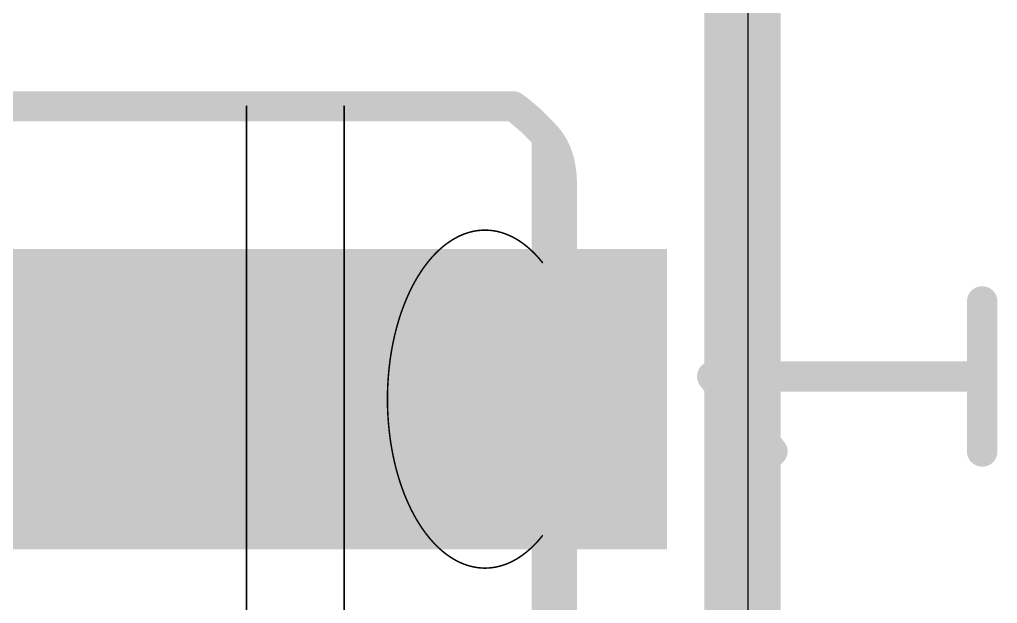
# Model space of a CAD drawing. Extents: x 0 to 53.3, y -0.3 to 28.3.
# Drawn here: x 46.75 to 53.26, y 8.51 to 12.4 of the extents above; entities that cross this region are included whole.
import ezdxf

# ---------------------------------------------------------------- set-up
doc = ezdxf.new("R2010")
doc.units = 0
for name, color, linetype in [('1', 12, 'CONTINUOUS'), ('16', 5, 'CONTINUOUS'), ('20', 4, 'CONTINUOUS'), ('21', 40, 'CONTINUOUS'), ('51', 253, 'CONTINUOUS')]:
    doc.layers.add(name, color=color, linetype=linetype)

# ---------------------------------------------------------------- blocks, each defined once
blk = doc.blocks.new('RECT')
blk.add_solid([(-0.5, -0.5), (0.5, -0.5), (-0.5, 0.5), (0.5, 0.5)])

msp = doc.modelspace()

# ---------------------------------------------------------------- linework, layer by layer
at = {"layer": '1'}
for points, const_width in [([(51.562, 25.4), (51.562, 0)], 0.508), ([(48.059, 9.874), (38.809, 9.874)], 0.6096)]:
    msp.add_lwpolyline(points, dxfattribs=dict(at, const_width=const_width))
at = {"layer": '1', "const_width": 0.3048}
msp.add_lwpolyline([(48.059, 9.7216, 1), (48.059, 10.0264)], format="xyb", dxfattribs=at)
at = {"layer": '16', "const_width": 0.508}
msp.add_lwpolyline([(51.562, 25.4), (51.562, 0)], dxfattribs=at)
at = {"layer": '20'}
msp.add_line((51.6, 3), (51.6, 22.49), dxfattribs=at)
at = {"layer": '21'}
for points, const_width in [([(50.0344, 11.824), (38.859, 11.824)], 0.2), ([(50.0344, 11.824), (50.0733, 11.7952)], 0.2), ([(50.0733, 11.7952), (50.1494, 11.7311)], 0.2), ([(50.1494, 11.7311), (50.2229, 11.6582)], 0.2), ([(53.1574, 9.5256), (53.1574, 10.5238)], 0.2032), ([(51.7599, 9.5256), (51.3606, 10.0247)], 0.2032), ([(51.3606, 10.0247), (53.1574, 10.0247)], 0.2032)]:
    msp.add_lwpolyline(points, dxfattribs=dict(at, const_width=const_width))
for points, const_width in [([(50.0642, 11.8642, 1), (50.0046, 11.7838)], 0.1), ([(50.0344, 11.774, 1), (50.0344, 11.874)], 0.1), ([(50.1055, 11.8334, 1), (50.0411, 11.757)], 0.1), ([(50.0435, 11.755, 1), (50.1031, 11.8354)], 0.1), ([(50.1846, 11.7666, 1), (50.1142, 11.6956)], 0.1), ([(50.1172, 11.6929, 1), (50.1816, 11.7693)], 0.1), ([(50.1877, 11.6227, 1), (50.2581, 11.6937)], 0.1), ([(53.2082, 10.5238, 1), (53.1066, 10.5238)], 0.1016), ([(51.4003, 10.0564, 1), (51.3209, 9.993)], 0.1016), ([(51.3606, 10.0755, 1), (51.3606, 9.9739)], 0.1016), ([(53.1574, 9.9739, 1), (53.1574, 10.0755)], 0.1016), ([(51.7202, 9.4939, 1), (51.7996, 9.5573)], 0.1016), ([(53.1066, 9.5256, 1), (53.2082, 9.5256)], 0.1016)]:
    msp.add_lwpolyline(points, format="xyb", dxfattribs=dict(at, const_width=const_width))
at = {"layer": '51'}
for points, const_width in [([(48.259, 11.824), (48.259, 3.924)], 0.01), ([(48.9085, 11.824), (48.9085, 3.924)], 0.01), ([(50.2229, 11.6582), (50.2585, 11.6187)], 0.2), ([(50.2585, 11.6187), (50.2585, 10.744)], 0.2), ([(50.2585, 11.6187), (50.2645, 11.6117)], 0.2), ([(50.2645, 11.6117), (50.2756, 11.5976)], 0.2), ([(50.2756, 11.5976), (50.2856, 11.5834)], 0.2), ([(50.2856, 11.5834), (50.2904, 11.5762)], 0.2), ([(50.2904, 11.5762), (50.295, 11.5688)], 0.2), ([(50.295, 11.5688), (50.3039, 11.5536)], 0.2), ([(50.3039, 11.5536), (50.3121, 11.5378)], 0.2), ([(50.3121, 11.5378), (50.3196, 11.5214)], 0.2), ([(50.3196, 11.5214), (50.3265, 11.5045)], 0.2), ([(50.3265, 11.5045), (50.3327, 11.4871)], 0.2), ([(50.3327, 11.4871), (50.3355, 11.4782)], 0.2), ([(50.3355, 11.4782), (50.3382, 11.4692)], 0.2), ([(50.3382, 11.4692), (50.343, 11.4509)], 0.2), ([(50.343, 11.4509), (50.3472, 11.4322)], 0.2), ([(50.3472, 11.4322), (50.3507, 11.4131)], 0.2), ([(50.3507, 11.4131), (50.3535, 11.3938)], 0.2), ([(50.3535, 11.3938), (50.3557, 11.3742)], 0.2), ([(50.3557, 11.3742), (50.3566, 11.3643)], 0.2), ([(50.3566, 11.3643), (50.3574, 11.3543)], 0.2), ([(50.3574, 11.3543), (50.3584, 11.3344)], 0.2), ([(50.3584, 11.3344), (50.3589, 11.3143)], 0.2), ([(50.3589, 11.3143), (50.359, 11.3042)], 0.2), ([(50.359, 11.3042), (50.359, 8.4079)], 0.2), ([(49.6335, 10.9366), (49.6157, 10.9254)], 0.01), ([(49.6514, 10.9469), (49.6335, 10.9366)], 0.01), ([(49.6695, 10.9563), (49.6514, 10.9469)], 0.01), ([(49.6786, 10.9607), (49.6695, 10.9563)], 0.01), ([(49.6877, 10.9648), (49.6786, 10.9607)], 0.01), ([(49.7061, 10.9723), (49.6877, 10.9648)], 0.01), ([(49.7246, 10.979), (49.7061, 10.9723)], 0.01), ([(49.7432, 10.9846), (49.7246, 10.979)], 0.01), ([(49.7619, 10.9894), (49.7432, 10.9846)], 0.01), ([(49.7807, 10.9932), (49.7619, 10.9894)], 0.01), ([(49.7901, 10.9947), (49.7807, 10.9932)], 0.01), ([(49.7995, 10.996), (49.7901, 10.9947)], 0.01), ([(49.8184, 10.9979), (49.7995, 10.996)], 0.01), ([(49.8373, 10.9989), (49.8184, 10.9979)], 0.01), ([(49.8467, 10.999), (49.8373, 10.9989)], 0.01), ([(49.8591, 10.9988), (49.8467, 10.999)], 0.01), ([(49.8839, 10.9972), (49.8591, 10.9988)], 0.01), ([(49.9086, 10.9939), (49.8839, 10.9972)], 0.01), ([(49.9209, 10.9916), (49.9086, 10.9939)], 0.01), ([(49.9332, 10.989), (49.9209, 10.9916)], 0.01), ([(49.9577, 10.9825), (49.9332, 10.989)], 0.01), ([(49.982, 10.9743), (49.9577, 10.9825)], 0.01), ([(50.0061, 10.9646), (49.982, 10.9743)], 0.01), ([(50.03, 10.9533), (50.0061, 10.9646)], 0.01), ([(50.0537, 10.9404), (50.03, 10.9533)], 0.01), ([(50.0654, 10.9333), (50.0537, 10.9404)], 0.01), ([(49.5468, 10.8719), (49.5302, 10.8564)], 0.01), ([(49.5637, 10.8866), (49.5468, 10.8719)], 0.01), ([(49.5722, 10.8936), (49.5637, 10.8866)], 0.01), ([(49.5808, 10.9004), (49.5722, 10.8936)], 0.01), ([(49.5982, 10.9134), (49.5808, 10.9004)], 0.01), ([(49.6157, 10.9254), (49.5982, 10.9134)], 0.01), ([(50.077, 10.9259), (50.0654, 10.9333)], 0.01), ([(50.1, 10.9099), (50.077, 10.9259)], 0.01), ([(50.1226, 10.8924), (50.1, 10.9099)], 0.01), ([(50.1449, 10.8735), (50.1226, 10.8924)], 0.01), ([(50.2489, 10.7574), (50.2291, 10.7834)], 0.2), ([(50.1667, 10.8531), (50.1449, 10.8735)], 0.01), ([(49.4819, 10.8048), (49.4742, 10.7955)], 0.01), ([(49.4977, 10.8228), (49.4819, 10.8048)], 0.01), ([(49.5138, 10.84), (49.4977, 10.8228)], 0.01), ([(49.522, 10.8483), (49.5138, 10.84)], 0.01), ([(49.5302, 10.8564), (49.522, 10.8483)], 0.01), ([(50.2585, 10.744), (50.2489, 10.7574)], 0.2), ([(50.2666, 10.732), (50.2585, 10.744)], 0.2), ([(50.188, 10.8312), (50.1667, 10.8531)], 0.01), ([(50.2816, 10.7067), (50.2666, 10.732)], 0.2), ([(50.1985, 10.8198), (50.188, 10.8312)], 0.01), ([(50.2088, 10.808), (50.1985, 10.8198)], 0.01), ([(50.2291, 10.7834), (50.2088, 10.808)], 0.01), ([(49.4365, 10.7462), (49.422, 10.7252)], 0.01), ([(49.4513, 10.7665), (49.4365, 10.7462)], 0.01), ([(49.4665, 10.7861), (49.4513, 10.7665)], 0.01), ([(49.4742, 10.7955), (49.4665, 10.7861)], 0.01), ([(50.2949, 10.68), (50.2816, 10.7067)], 0.2), ([(50.3008, 10.6663), (50.2949, 10.68)], 0.2), ([(50.3064, 10.6522), (50.3008, 10.6663)], 0.2), ([(50.3163, 10.6236), (50.3064, 10.6522)], 0.2), ([(49.3942, 10.681), (49.3874, 10.6695)], 0.01), ([(49.4079, 10.7034), (49.3942, 10.681)], 0.01), ([(49.422, 10.7252), (49.4079, 10.7034)], 0.01), ([(50.3246, 10.5946), (50.3163, 10.6236)], 0.2), ([(50.3316, 10.5655), (50.3246, 10.5946)], 0.2), ([(49.3553, 10.6096), (49.3431, 10.5845)], 0.01), ([(49.3678, 10.634), (49.3553, 10.6096)], 0.01), ([(49.3808, 10.6578), (49.3678, 10.634)], 0.01), ([(49.3874, 10.6695), (49.3808, 10.6578)], 0.01), ([(50.3376, 10.5352), (50.3316, 10.5655)], 0.2), ([(50.3426, 10.5036), (50.3376, 10.5352)], 0.2), ([(49.3314, 10.5589), (49.3201, 10.5326)], 0.01), ([(49.3431, 10.5845), (49.3314, 10.5589)], 0.01), ([(50.3448, 10.4875), (50.3426, 10.5036)], 0.2), ([(50.3468, 10.471), (50.3448, 10.4875)], 0.2), ([(50.3502, 10.4373), (50.3468, 10.471)], 0.2), ([(49.3093, 10.5058), (49.2989, 10.4785)], 0.01), ([(49.3147, 10.5193), (49.3093, 10.5058)], 0.01), ([(49.3201, 10.5326), (49.3147, 10.5193)], 0.01), ([(50.3529, 10.4026), (50.3502, 10.4373)], 0.2), ([(50.355, 10.3669), (50.3529, 10.4026)], 0.2), ([(49.2795, 10.4223), (49.2706, 10.3935)], 0.01), ([(49.289, 10.4506), (49.2795, 10.4223)], 0.01), ([(49.2989, 10.4785), (49.289, 10.4506)], 0.01), ([(50.3566, 10.3305), (50.355, 10.3669)], 0.2), ([(50.3577, 10.2934), (50.3566, 10.3305)], 0.2), ([(49.258, 10.3494), (49.2541, 10.3346)], 0.01), ([(49.2621, 10.3642), (49.258, 10.3494)], 0.01), ([(49.2706, 10.3935), (49.2621, 10.3642)], 0.01), ([(50.3581, 10.2746), (50.3577, 10.2934)], 0.2), ([(50.3584, 10.2556), (50.3581, 10.2746)], 0.2), ([(50.3588, 10.2173), (50.3584, 10.2556)], 0.2), ([(49.2466, 10.3045), (49.2397, 10.2741)], 0.01), ([(49.2541, 10.3346), (49.2466, 10.3045)], 0.01), ([(50.359, 10.1786), (50.3588, 10.2173)], 0.2), ([(49.2332, 10.2434), (49.2273, 10.2123)], 0.01), ([(49.2397, 10.2741), (49.2332, 10.2434)], 0.01), ([(50.359, 10.1591), (50.359, 10.1786)], 0.2), ([(49.2193, 10.1652), (49.2169, 10.1493)], 0.01), ([(49.2218, 10.1809), (49.2193, 10.1652)], 0.01), ([(49.2273, 10.2123), (49.2218, 10.1809)], 0.01), ([(49.2126, 10.1175), (49.2088, 10.0854)], 0.01), ([(49.2169, 10.1493), (49.2126, 10.1175)], 0.01), ([(49.2055, 10.0532), (49.2028, 10.0208)], 0.01), ([(49.2088, 10.0854), (49.2055, 10.0532)], 0.01), ([(49.1997, 9.9721), (49.1989, 9.9557)], 0.01), ([(49.2006, 9.9883), (49.1997, 9.9721)], 0.01), ([(49.2028, 10.0208), (49.2006, 9.9883)], 0.01), ([(49.1978, 9.9231), (49.1973, 9.8904)], 0.01), ([(49.1989, 9.9557), (49.1978, 9.9231)], 0.01), ([(49.1973, 9.8904), (49.1972, 9.874)], 0.01), ([(49.1972, 9.874), (49.1973, 9.8576)], 0.01), ([(49.1973, 9.8576), (49.1978, 9.8249)], 0.01), ([(49.1978, 9.8249), (49.1989, 9.7923)], 0.01), ([(49.1989, 9.7923), (49.1997, 9.7759)], 0.01), ([(49.1997, 9.7759), (49.2006, 9.7597)], 0.01), ([(49.2006, 9.7597), (49.2028, 9.7272)], 0.01), ([(49.2028, 9.7272), (49.2055, 9.6948)], 0.01), ([(49.2055, 9.6948), (49.2088, 9.6626)], 0.01), ([(49.2088, 9.6626), (49.2126, 9.6305)], 0.01), ([(50.3588, 9.5307), (50.359, 9.5694)], 0.2), ([(50.359, 9.5694), (50.359, 9.5889)], 0.2), ([(49.2126, 9.6305), (49.2169, 9.5987)], 0.01), ([(49.2169, 9.5987), (49.2193, 9.5828)], 0.01), ([(49.2193, 9.5828), (49.2218, 9.5671)], 0.01), ([(49.2218, 9.5671), (49.2273, 9.5357)], 0.01), ([(50.3577, 9.4546), (50.3581, 9.4734)], 0.2), ([(50.3581, 9.4734), (50.3584, 9.4924)], 0.2), ([(50.3584, 9.4924), (50.3588, 9.5307)], 0.2), ([(49.2273, 9.5357), (49.2332, 9.5046)], 0.01), ([(49.2332, 9.5046), (49.2397, 9.4739)], 0.01), ([(50.355, 9.3811), (50.3566, 9.4175)], 0.2), ([(50.3566, 9.4175), (50.3577, 9.4546)], 0.2), ([(49.2397, 9.4739), (49.2466, 9.4435)], 0.01), ([(49.2466, 9.4435), (49.2541, 9.4134)], 0.01), ([(50.3502, 9.3107), (50.3529, 9.3454)], 0.2), ([(50.3529, 9.3454), (50.355, 9.3811)], 0.2), ([(49.2541, 9.4134), (49.258, 9.3986)], 0.01), ([(49.258, 9.3986), (49.2621, 9.3838)], 0.01), ([(49.2621, 9.3838), (49.2706, 9.3545)], 0.01), ([(50.3448, 9.2605), (50.3468, 9.277)], 0.2), ([(50.3468, 9.277), (50.3502, 9.3107)], 0.2), ([(49.2706, 9.3545), (49.2795, 9.3257)], 0.01), ([(49.2795, 9.3257), (49.289, 9.2974)], 0.01), ([(50.3316, 9.1825), (50.3376, 9.2128)], 0.2), ([(50.3376, 9.2128), (50.3426, 9.2444)], 0.2), ([(50.3426, 9.2444), (50.3448, 9.2605)], 0.2), ([(49.289, 9.2974), (49.2989, 9.2695)], 0.01), ([(49.2989, 9.2695), (49.3093, 9.2422)], 0.01), ([(49.3093, 9.2422), (49.3147, 9.2287)], 0.01), ([(50.3163, 9.1244), (50.3246, 9.1534)], 0.2), ([(50.3246, 9.1534), (50.3316, 9.1825)], 0.2), ([(49.3147, 9.2287), (49.3201, 9.2154)], 0.01), ([(49.3201, 9.2154), (49.3314, 9.1891)], 0.01), ([(49.3314, 9.1891), (49.3431, 9.1635)], 0.01), ([(50.2949, 9.068), (50.3008, 9.0817)], 0.2), ([(50.3008, 9.0817), (50.3064, 9.0958)], 0.2), ([(50.3064, 9.0958), (50.3163, 9.1244)], 0.2), ([(49.3431, 9.1635), (49.3553, 9.1384)], 0.01), ([(49.3553, 9.1384), (49.3678, 9.114)], 0.01), ([(49.3678, 9.114), (49.3808, 9.0902)], 0.01), ([(50.2666, 9.016), (50.2816, 9.0413)], 0.2), ([(50.2816, 9.0413), (50.2949, 9.068)], 0.2), ([(49.3808, 9.0902), (49.3874, 9.0785)], 0.01), ([(49.3874, 9.0785), (49.3942, 9.067)], 0.01), ([(49.3942, 9.067), (49.4079, 9.0446)], 0.01), ([(50.2291, 8.9646), (50.2489, 8.9906)], 0.2), ([(50.2489, 8.9906), (50.2585, 9.004)], 0.2), ([(50.2585, 9.004), (50.2666, 9.016)], 0.2), ([(50.2585, 9.004), (50.2585, 6.744)], 0.2), ([(49.4079, 9.0446), (49.422, 9.0228)], 0.01), ([(49.422, 9.0228), (49.4365, 9.0018)], 0.01), ([(49.4365, 9.0018), (49.4513, 8.9815)], 0.01), ([(49.4513, 8.9815), (49.4665, 8.9619)], 0.01), ([(49.4665, 8.9619), (49.4742, 8.9525)], 0.01), ([(49.4742, 8.9525), (49.4819, 8.9432)], 0.01), ([(49.4819, 8.9432), (49.4977, 8.9252)], 0.01), ([(49.4977, 8.9252), (49.5138, 8.908)], 0.01), ([(50.1667, 8.8949), (50.188, 8.9168)], 0.01), ([(50.188, 8.9168), (50.1985, 8.9282)], 0.01), ([(50.1985, 8.9282), (50.2088, 8.94)], 0.01), ([(50.2088, 8.94), (50.2291, 8.9646)], 0.01), ([(49.5138, 8.908), (49.522, 8.8997)], 0.01), ([(49.522, 8.8997), (49.5302, 8.8916)], 0.01), ([(49.5302, 8.8916), (49.5468, 8.8761)], 0.01), ([(49.5468, 8.8761), (49.5637, 8.8614)], 0.01), ([(49.5637, 8.8614), (49.5722, 8.8544)], 0.01), ([(49.5722, 8.8544), (49.5808, 8.8476)], 0.01), ([(50.1, 8.8381), (50.1226, 8.8556)], 0.01), ([(50.1226, 8.8556), (50.1449, 8.8745)], 0.01), ([(50.1449, 8.8745), (50.1667, 8.8949)], 0.01), ([(49.5808, 8.8476), (49.5982, 8.8346)], 0.01), ([(49.5982, 8.8346), (49.6157, 8.8226)], 0.01), ([(49.6157, 8.8226), (49.6335, 8.8114)], 0.01), ([(49.6335, 8.8114), (49.6514, 8.8011)], 0.01), ([(49.6514, 8.8011), (49.6695, 8.7917)], 0.01), ([(49.6695, 8.7917), (49.6786, 8.7873)], 0.01), ([(49.6786, 8.7873), (49.6877, 8.7832)], 0.01), ([(50.0061, 8.7834), (50.03, 8.7947)], 0.01), ([(50.03, 8.7947), (50.0537, 8.8076)], 0.01), ([(50.0537, 8.8076), (50.0654, 8.8147)], 0.01), ([(50.0654, 8.8147), (50.077, 8.8221)], 0.01), ([(50.077, 8.8221), (50.1, 8.8381)], 0.01), ([(49.6877, 8.7832), (49.7061, 8.7757)], 0.01), ([(49.7061, 8.7757), (49.7246, 8.769)], 0.01), ([(49.7246, 8.769), (49.7432, 8.7634)], 0.01), ([(49.7432, 8.7634), (49.7619, 8.7586)], 0.01), ([(49.7619, 8.7586), (49.7807, 8.7548)], 0.01), ([(49.7807, 8.7548), (49.7901, 8.7533)], 0.01), ([(49.7901, 8.7533), (49.7995, 8.752)], 0.01), ([(49.7995, 8.752), (49.8184, 8.7501)], 0.01), ([(49.8184, 8.7501), (49.8373, 8.7491)], 0.01), ([(49.8373, 8.7491), (49.8467, 8.749)], 0.01), ([(49.8467, 8.749), (49.8591, 8.7492)], 0.01), ([(49.8591, 8.7492), (49.8839, 8.7508)], 0.01), ([(49.8839, 8.7508), (49.9086, 8.7541)], 0.01), ([(49.9086, 8.7541), (49.9209, 8.7564)], 0.01), ([(49.9209, 8.7564), (49.9332, 8.759)], 0.01), ([(49.9332, 8.759), (49.9577, 8.7655)], 0.01), ([(49.9577, 8.7655), (49.982, 8.7737)], 0.01), ([(49.982, 8.7737), (50.0061, 8.7834)], 0.01)]:
    msp.add_lwpolyline(points, dxfattribs=dict(at, const_width=const_width))
for points, const_width in [([(48.2615, 11.824, 1), (48.2565, 11.824)], 0.005), ([(48.911, 11.824, 1), (48.906, 11.824)], 0.005), ([(50.26, 11.6917, 1), (50.1858, 11.6247)], 0.1), ([(50.3085, 11.6187, 1), (50.2085, 11.6187)], 0.1), ([(50.2965, 11.6512, 1), (50.2205, 11.5862)], 0.1), ([(50.3038, 11.6426, 1), (50.2252, 11.5808)], 0.1), ([(50.2214, 11.5852, 1), (50.2956, 11.6522)], 0.1), ([(50.3165, 11.6264, 1), (50.2347, 11.5688)], 0.1), ([(50.2265, 11.5792, 1), (50.3025, 11.6442)], 0.1), ([(50.3272, 11.6111, 1), (50.244, 11.5557)], 0.1), ([(50.2363, 11.5667, 1), (50.3149, 11.6285)], 0.1), ([(50.3329, 11.6026, 1), (50.2479, 11.5498)], 0.1), ([(50.2447, 11.5546, 1), (50.3265, 11.6122)], 0.1), ([(50.3381, 11.5941, 1), (50.2519, 11.5435)], 0.1), ([(50.2488, 11.5485, 1), (50.332, 11.6039)], 0.1), ([(50.2525, 11.5424, 1), (50.3375, 11.5952)], 0.1), ([(50.3483, 11.5766, 1), (50.2595, 11.5306)], 0.1), ([(50.2608, 11.5283, 1), (50.347, 11.5789)], 0.1), ([(50.3576, 11.5586, 1), (50.2666, 11.517)], 0.1), ([(50.2677, 11.5148, 1), (50.3565, 11.5608)], 0.1), ([(50.3659, 11.5403, 1), (50.2733, 11.5025)], 0.1), ([(50.2741, 11.5006, 1), (50.3651, 11.5422)], 0.1), ([(50.3736, 11.5213, 1), (50.2794, 11.4877)], 0.1), ([(50.2802, 11.4856, 1), (50.3728, 11.5234)], 0.1), ([(50.3804, 11.5021, 1), (50.285, 11.4721)], 0.1), ([(50.3834, 11.4926, 1), (50.2876, 11.4638)], 0.1), ([(50.2856, 11.4703, 1), (50.3798, 11.5039)], 0.1), ([(50.2878, 11.4632, 1), (50.3832, 11.4932)], 0.1), ([(50.3866, 11.4819, 1), (50.2898, 11.4565)], 0.1), ([(50.2903, 11.4548, 1), (50.3861, 11.4836)], 0.1), ([(50.3918, 11.4619, 1), (50.2942, 11.4399)], 0.1), ([(50.3964, 11.4412, 1), (50.298, 11.4232)], 0.1), ([(50.2946, 11.4382, 1), (50.3914, 11.4636)], 0.1), ([(50.2984, 11.4212, 1), (50.396, 11.4432)], 0.1), ([(50.4002, 11.4203, 1), (50.3012, 11.4059)], 0.1), ([(50.3015, 11.4041, 1), (50.3999, 11.4221)], 0.1), ([(50.4032, 11.3994, 1), (50.3038, 11.3882)], 0.1), ([(50.4055, 11.3787, 1), (50.3059, 11.3697)], 0.1), ([(50.4064, 11.3683, 1), (50.3068, 11.3603)], 0.1), ([(50.304, 11.3866, 1), (50.403, 11.401)], 0.1), ([(50.306, 11.3686, 1), (50.4054, 11.3798)], 0.1), ([(50.3068, 11.3598, 1), (50.4064, 11.3688)], 0.1), ([(50.4073, 11.3568, 1), (50.3075, 11.3518)], 0.1), ([(50.3076, 11.3503, 1), (50.4072, 11.3583)], 0.1), ([(50.4084, 11.3356, 1), (50.3084, 11.3332)], 0.1), ([(50.4089, 11.3148, 1), (50.3089, 11.3138)], 0.1), ([(50.409, 11.3042, 1), (50.309, 11.3042)], 0.1), ([(50.3085, 11.3319, 1), (50.4083, 11.3369)], 0.1), ([(50.3089, 11.3131, 1), (50.4089, 11.3155)], 0.1), ([(50.309, 11.3037, 1), (50.409, 11.3047)], 0.1), ([(49.6323, 10.9388, 1), (49.6347, 10.9344)], 0.005), ([(49.6348, 10.9345, 1), (49.6322, 10.9387)], 0.005), ([(49.6502, 10.9491, 1), (49.6526, 10.9447)], 0.005), ([(49.6526, 10.9447, 1), (49.6502, 10.9491)], 0.005), ([(49.6684, 10.9586, 1), (49.6706, 10.954)], 0.005), ([(49.6707, 10.9541, 1), (49.6683, 10.9585)], 0.005), ([(49.6776, 10.963, 1), (49.6796, 10.9584)], 0.005), ([(49.6797, 10.9584, 1), (49.6775, 10.963)], 0.005), ([(49.6868, 10.9671, 1), (49.6886, 10.9625)], 0.005), ([(49.6887, 10.9625, 1), (49.6867, 10.9671)], 0.005), ([(49.7052, 10.9747, 1), (49.707, 10.9699)], 0.005), ([(49.707, 10.97, 1), (49.7052, 10.9746)], 0.005), ([(49.7239, 10.9814, 1), (49.7253, 10.9766)], 0.005), ([(49.7255, 10.9766, 1), (49.7237, 10.9814)], 0.005), ([(49.7426, 10.987, 1), (49.7438, 10.9822)], 0.005), ([(49.7439, 10.9822, 1), (49.7425, 10.987)], 0.005), ([(49.7614, 10.9919, 1), (49.7624, 10.9869)], 0.005), ([(49.7625, 10.987, 1), (49.7613, 10.9918)], 0.005), ([(49.7803, 10.9957, 1), (49.7811, 10.9907)], 0.005), ([(49.7812, 10.9907, 1), (49.7802, 10.9957)], 0.005), ([(49.7898, 10.9972, 1), (49.7904, 10.9922)], 0.005), ([(49.7905, 10.9922, 1), (49.7897, 10.9972)], 0.005), ([(49.7992, 10.9985, 1), (49.7998, 10.9935)], 0.005), ([(49.7998, 10.9935, 1), (49.7992, 10.9985)], 0.005), ([(49.8183, 11.0004, 1), (49.8185, 10.9954)], 0.005), ([(49.8187, 10.9954, 1), (49.8181, 11.0004)], 0.005), ([(49.8373, 11.0014, 1), (49.8373, 10.9964)], 0.005), ([(49.8374, 10.9964, 1), (49.8372, 11.0014)], 0.005), ([(49.8467, 11.0015, 1), (49.8467, 10.9965)], 0.005), ([(49.8467, 10.9965, 1), (49.8467, 11.0015)], 0.005), ([(49.8593, 11.0013, 1), (49.8589, 10.9963)], 0.005), ([(49.8591, 10.9963, 1), (49.8591, 11.0013)], 0.005), ([(49.8842, 10.9997, 1), (49.8836, 10.9947)], 0.005), ([(49.8837, 10.9947, 1), (49.8841, 10.9997)], 0.005), ([(49.9091, 10.9964, 1), (49.9081, 10.9914)], 0.005), ([(49.9083, 10.9914, 1), (49.9089, 10.9964)], 0.005), ([(49.9214, 10.994, 1), (49.9204, 10.9892)], 0.005), ([(49.9204, 10.9891, 1), (49.9214, 10.9941)], 0.005), ([(49.9338, 10.9914, 1), (49.9326, 10.9866)], 0.005), ([(49.9327, 10.9866, 1), (49.9337, 10.9914)], 0.005), ([(49.9585, 10.9849, 1), (49.9569, 10.9801)], 0.005), ([(49.9571, 10.9801, 1), (49.9583, 10.9849)], 0.005), ([(49.9829, 10.9766, 1), (49.9811, 10.972)], 0.005), ([(49.9812, 10.9719, 1), (49.9828, 10.9767)], 0.005), ([(50.0072, 10.9669, 1), (50.005, 10.9623)], 0.005), ([(50.0052, 10.9623, 1), (50.007, 10.9669)], 0.005), ([(50.0312, 10.9555, 1), (50.0288, 10.9511)], 0.005), ([(50.0289, 10.951, 1), (50.0311, 10.9556)], 0.005), ([(50.055, 10.9425, 1), (50.0524, 10.9383)], 0.005), ([(50.0525, 10.9382, 1), (50.0549, 10.9426)], 0.005), ([(49.5452, 10.8738, 1), (49.5484, 10.87)], 0.005), ([(49.5485, 10.8701, 1), (49.5451, 10.8737)], 0.005), ([(49.5621, 10.8885, 1), (49.5653, 10.8847)], 0.005), ([(49.5653, 10.8847, 1), (49.5621, 10.8885)], 0.005), ([(49.5706, 10.8956, 1), (49.5738, 10.8916)], 0.005), ([(49.5738, 10.8917, 1), (49.5706, 10.8955)], 0.005), ([(49.5793, 10.9024, 1), (49.5823, 10.8984)], 0.005), ([(49.5824, 10.8984, 1), (49.5792, 10.9024)], 0.005), ([(49.5968, 10.9155, 1), (49.5996, 10.9113)], 0.005), ([(49.5997, 10.9114, 1), (49.5967, 10.9154)], 0.005), ([(49.6144, 10.9275, 1), (49.617, 10.9233)], 0.005), ([(49.6171, 10.9233, 1), (49.6143, 10.9275)], 0.005), ([(50.0667, 10.9354, 1), (50.0641, 10.9312)], 0.005), ([(50.0641, 10.9312, 1), (50.0667, 10.9354)], 0.005), ([(50.0784, 10.928, 1), (50.0756, 10.9238)], 0.005), ([(50.0757, 10.9238, 1), (50.0783, 10.928)], 0.005), ([(50.1015, 10.9119, 1), (50.0985, 10.9079)], 0.005), ([(50.0986, 10.9078, 1), (50.1014, 10.912)], 0.005), ([(50.1242, 10.8943, 1), (50.121, 10.8905)], 0.005), ([(50.1211, 10.8904, 1), (50.1241, 10.8944)], 0.005), ([(50.2689, 10.8137, 1), (50.1893, 10.7531)], 0.1), ([(50.1466, 10.8753, 1), (50.1432, 10.8717)], 0.005), ([(50.1433, 10.8716, 1), (50.1465, 10.8754)], 0.005), ([(49.4838, 10.8032, 1), (49.48, 10.8064)], 0.005), ([(49.4959, 10.8245, 1), (49.4995, 10.8211)], 0.005), ([(49.4996, 10.8212, 1), (49.4958, 10.8244)], 0.005), ([(49.512, 10.8418, 1), (49.5156, 10.8382)], 0.005), ([(49.5156, 10.8383, 1), (49.512, 10.8417)], 0.005), ([(49.5202, 10.8501, 1), (49.5238, 10.8465)], 0.005), ([(49.5238, 10.8465, 1), (49.5202, 10.8501)], 0.005), ([(49.5285, 10.8582, 1), (49.5319, 10.8546)], 0.005), ([(49.532, 10.8546, 1), (49.5284, 10.8582)], 0.005), ([(50.2895, 10.7865, 1), (50.2083, 10.7283)], 0.1), ([(50.2999, 10.772, 1), (50.2171, 10.716)], 0.1), ([(50.2091, 10.7271, 1), (50.2887, 10.7877)], 0.1), ([(50.1685, 10.8548, 1), (50.1649, 10.8514)], 0.005), ([(50.165, 10.8513, 1), (50.1684, 10.8549)], 0.005), ([(50.3096, 10.7575, 1), (50.2236, 10.7065)], 0.1), ([(50.2179, 10.7149, 1), (50.2991, 10.7731)], 0.1), ([(50.2252, 10.704, 1), (50.308, 10.76)], 0.1), ([(50.1898, 10.8329, 1), (50.1862, 10.8295)], 0.005), ([(50.1862, 10.8295, 1), (50.1898, 10.8329)], 0.005), ([(50.2004, 10.8214, 1), (50.1966, 10.8182)], 0.005), ([(50.1967, 10.8181, 1), (50.2003, 10.8215)], 0.005), ([(50.2107, 10.8096, 1), (50.2069, 10.8064)], 0.005), ([(50.2069, 10.8064, 1), (50.2107, 10.8096)], 0.005), ([(49.4345, 10.7477, 1), (49.4385, 10.7447)], 0.005), ([(49.4386, 10.7448, 1), (49.4344, 10.7476)], 0.005), ([(49.4493, 10.768, 1), (49.4533, 10.765)], 0.005), ([(49.4533, 10.765, 1), (49.4493, 10.768)], 0.005), ([(49.4646, 10.7877, 1), (49.4684, 10.7845)], 0.005), ([(49.4685, 10.7846, 1), (49.4645, 10.7876)], 0.005), ([(49.4723, 10.7971, 1), (49.4761, 10.7939)], 0.005), ([(49.4761, 10.7939, 1), (49.4723, 10.7971)], 0.005), ([(49.48, 10.8064, 1), (49.4838, 10.8032)], 0.005), ([(50.2085, 10.744, 1), (50.3085, 10.744)], 0.1), ([(50.3264, 10.729, 1), (50.2368, 10.6844)], 0.1), ([(50.2386, 10.6812, 1), (50.3246, 10.7322)], 0.1), ([(50.3408, 10.6998, 1), (50.249, 10.6602)], 0.1), ([(50.2501, 10.6577, 1), (50.3397, 10.7023)], 0.1), ([(50.3473, 10.6848, 1), (50.2543, 10.6478)], 0.1), ([(50.3536, 10.6686, 1), (50.2592, 10.6358)], 0.1), ([(50.2272, 10.7818, 1), (50.231, 10.785)], 0.005), ([(49.3921, 10.6823, 1), (49.3963, 10.6797)], 0.005), ([(49.3964, 10.6797, 1), (49.392, 10.6823)], 0.005), ([(49.4058, 10.7048, 1), (49.41, 10.702)], 0.005), ([(49.41, 10.7021, 1), (49.4058, 10.7047)], 0.005), ([(49.4199, 10.7266, 1), (49.4241, 10.7238)], 0.005), ([(49.4241, 10.7238, 1), (49.4199, 10.7266)], 0.005), ([(50.2549, 10.6465, 1), (50.3467, 10.6861)], 0.1), ([(50.2599, 10.6337, 1), (50.3529, 10.6707)], 0.1), ([(50.3644, 10.6374, 1), (50.2682, 10.6098)], 0.1), ([(50.2691, 10.6072, 1), (50.3635, 10.64)], 0.1), ([(50.3732, 10.6063, 1), (50.276, 10.5829)], 0.1), ([(49.3575, 10.6085, 1), (49.3531, 10.6107)], 0.005), ([(49.3656, 10.6352, 1), (49.37, 10.6328)], 0.005), ([(49.37, 10.6329, 1), (49.3656, 10.6351)], 0.005), ([(49.3786, 10.659, 1), (49.383, 10.6566)], 0.005), ([(49.383, 10.6566, 1), (49.3786, 10.659)], 0.005), ([(49.3852, 10.6708, 1), (49.3896, 10.6682)], 0.005), ([(49.3896, 10.6683, 1), (49.3852, 10.6707)], 0.005), ([(50.2765, 10.5808, 1), (50.3727, 10.6084)], 0.1), ([(50.3806, 10.5752, 1), (50.2826, 10.5558)], 0.1), ([(50.283, 10.5538, 1), (50.3802, 10.5772)], 0.1), ([(50.387, 10.543, 1), (50.2882, 10.5274)], 0.1), ([(49.3291, 10.5599, 1), (49.3337, 10.5579)], 0.005), ([(49.3337, 10.5579, 1), (49.3291, 10.5599)], 0.005), ([(49.3409, 10.5856, 1), (49.3453, 10.5834)], 0.005), ([(49.3454, 10.5835, 1), (49.3408, 10.5855)], 0.005), ([(49.3531, 10.6107, 1), (49.3575, 10.6085)], 0.005), ([(50.2886, 10.5255, 1), (50.3866, 10.5449)], 0.1), ([(50.3921, 10.5104, 1), (50.2931, 10.4968)], 0.1), ([(50.2932, 10.4958, 1), (50.392, 10.5114)], 0.1), ([(50.3944, 10.4935, 1), (50.2952, 10.4815)], 0.1), ([(50.3965, 10.476, 1), (50.2971, 10.466)], 0.1), ([(49.307, 10.5067, 1), (49.3116, 10.5049)], 0.005), ([(49.3116, 10.5049, 1), (49.307, 10.5067)], 0.005), ([(49.3124, 10.5202, 1), (49.317, 10.5184)], 0.005), ([(49.317, 10.5184, 1), (49.3124, 10.5202)], 0.005), ([(49.3178, 10.5336, 1), (49.3224, 10.5316)], 0.005), ([(49.3224, 10.5317, 1), (49.3178, 10.5335)], 0.005), ([(50.2953, 10.4807, 1), (50.3943, 10.4943)], 0.1), ([(50.2972, 10.465, 1), (50.3964, 10.477)], 0.1), ([(50.4, 10.4412, 1), (50.3004, 10.4334)], 0.1), ([(50.3005, 10.4323, 1), (50.3999, 10.4423)], 0.1), ([(50.4028, 10.4055, 1), (50.303, 10.3997)], 0.1), ([(49.2771, 10.4231, 1), (49.2819, 10.4215)], 0.005), ([(49.2819, 10.4216, 1), (49.2771, 10.423)], 0.005), ([(49.2866, 10.4514, 1), (49.2914, 10.4498)], 0.005), ([(49.2914, 10.4498, 1), (49.2866, 10.4514)], 0.005), ([(49.2966, 10.4794, 1), (49.3012, 10.4776)], 0.005), ([(49.3013, 10.4777, 1), (49.2965, 10.4793)], 0.005), ([(50.3031, 10.3987, 1), (50.4027, 10.4065)], 0.1), ([(50.405, 10.3691, 1), (50.305, 10.3647)], 0.1), ([(50.3051, 10.364, 1), (50.4049, 10.3698)], 0.1), ([(50.4066, 10.332, 1), (50.3066, 10.329)], 0.1), ([(49.2604, 10.3488, 1), (49.2556, 10.35)], 0.005), ([(49.2597, 10.3649, 1), (49.2645, 10.3635)], 0.005), ([(49.2645, 10.3635, 1), (49.2597, 10.3649)], 0.005), ([(49.2682, 10.3942, 1), (49.273, 10.3928)], 0.005), ([(49.273, 10.3928, 1), (49.2682, 10.3942)], 0.005), ([(50.3066, 10.3283, 1), (50.4066, 10.3327)], 0.1), ([(50.4077, 10.2945, 1), (50.3077, 10.2923)], 0.1), ([(50.4081, 10.2754, 1), (50.3081, 10.2738)], 0.1), ([(50.4084, 10.2561, 1), (50.3084, 10.2551)], 0.1), ([(49.2442, 10.3051, 1), (49.249, 10.3039)], 0.005), ([(49.249, 10.3039, 1), (49.2442, 10.3051)], 0.005), ([(49.2517, 10.3352, 1), (49.2565, 10.334)], 0.005), ([(49.2565, 10.334, 1), (49.2517, 10.3352)], 0.005), ([(49.2556, 10.3501, 1), (49.2604, 10.3487)], 0.005), ([(50.3077, 10.2919, 1), (50.4077, 10.2949)], 0.1), ([(50.3081, 10.2735, 1), (50.4081, 10.2757)], 0.1), ([(50.3084, 10.2548, 1), (50.4084, 10.2564)], 0.1), ([(50.4088, 10.2176, 1), (50.3088, 10.217)], 0.1), ([(49.2357, 10.2429, 1), (49.2307, 10.2439)], 0.005), ([(49.2308, 10.2439, 1), (49.2356, 10.2429)], 0.005), ([(49.2373, 10.2747, 1), (49.2421, 10.2735)], 0.005), ([(49.2421, 10.2736, 1), (49.2373, 10.2746)], 0.005), ([(50.3088, 10.2168, 1), (50.4088, 10.2178)], 0.1), ([(50.409, 10.1786, 1), (50.309, 10.1786)], 0.1), ([(50.309, 10.1783, 1), (50.409, 10.1789)], 0.1), ([(49.2218, 10.1648, 1), (49.2168, 10.1656)], 0.005), ([(49.2168, 10.1656, 1), (49.2218, 10.1648)], 0.005), ([(49.2243, 10.1805, 1), (49.2193, 10.1813)], 0.005), ([(49.2193, 10.1813, 1), (49.2243, 10.1805)], 0.005), ([(49.2298, 10.2119, 1), (49.2248, 10.2127)], 0.005), ([(49.2248, 10.2128, 1), (49.2298, 10.2118)], 0.005), ([(50.309, 10.1591, 1), (50.409, 10.1591)], 0.1), ([(49.2151, 10.1172, 1), (49.2101, 10.1178)], 0.005), ([(49.2101, 10.1178, 1), (49.2151, 10.1172)], 0.005), ([(49.2194, 10.149, 1), (49.2144, 10.1496)], 0.005), ([(49.2144, 10.1497, 1), (49.2194, 10.1489)], 0.005), ([(49.208, 10.053, 1), (49.203, 10.0534)], 0.005), ([(49.203, 10.0535, 1), (49.208, 10.0529)], 0.005), ([(49.2113, 10.0851, 1), (49.2063, 10.0857)], 0.005), ([(49.2063, 10.0857, 1), (49.2113, 10.0851)], 0.005), ([(49.2022, 9.972, 1), (49.1972, 9.9722)], 0.005), ([(49.1972, 9.9722, 1), (49.2022, 9.972)], 0.005), ([(49.2031, 9.9882, 1), (49.1981, 9.9884)], 0.005), ([(49.1981, 9.9885, 1), (49.2031, 9.9881)], 0.005), ([(49.2053, 10.0206, 1), (49.2003, 10.021)], 0.005), ([(49.2003, 10.021, 1), (49.2053, 10.0206)], 0.005), ([(49.2003, 9.9231, 1), (49.1953, 9.9231)], 0.005), ([(49.1953, 9.9232, 1), (49.2003, 9.923)], 0.005), ([(49.2014, 9.9556, 1), (49.1964, 9.9558)], 0.005), ([(49.1964, 9.9558, 1), (49.2014, 9.9556)], 0.005), ([(49.1997, 9.874, 1), (49.1947, 9.874)], 0.005), ([(49.1947, 9.874, 1), (49.1997, 9.874)], 0.005), ([(49.1998, 9.8904, 1), (49.1948, 9.8904)], 0.005), ([(49.1948, 9.8904, 1), (49.1998, 9.8904)], 0.005), ([(49.1998, 9.8576, 1), (49.1948, 9.8576)], 0.005), ([(49.1948, 9.8576, 1), (49.1998, 9.8576)], 0.005), ([(49.2003, 9.825, 1), (49.1953, 9.8248)], 0.005), ([(49.1953, 9.8249, 1), (49.2003, 9.8249)], 0.005), ([(49.2014, 9.7924, 1), (49.1964, 9.7922)], 0.005), ([(49.1964, 9.7922, 1), (49.2014, 9.7924)], 0.005), ([(49.2022, 9.776, 1), (49.1972, 9.7758)], 0.005), ([(49.1972, 9.7758, 1), (49.2022, 9.776)], 0.005), ([(49.2031, 9.7599, 1), (49.1981, 9.7595)], 0.005), ([(49.1981, 9.7596, 1), (49.2031, 9.7598)], 0.005), ([(49.2053, 9.7274, 1), (49.2003, 9.727)], 0.005), ([(49.2003, 9.727, 1), (49.2053, 9.7274)], 0.005), ([(49.208, 9.6951, 1), (49.203, 9.6945)], 0.005), ([(49.203, 9.6946, 1), (49.208, 9.695)], 0.005), ([(49.2113, 9.6629, 1), (49.2063, 9.6623)], 0.005), ([(49.2063, 9.6623, 1), (49.2113, 9.6629)], 0.005), ([(50.409, 9.5889, 1), (50.309, 9.5889)], 0.1), ([(50.409, 9.5691, 1), (50.309, 9.5697)], 0.1), ([(49.2151, 9.6308, 1), (49.2101, 9.6302)], 0.005), ([(49.2101, 9.6302, 1), (49.2151, 9.6308)], 0.005), ([(49.2194, 9.5991, 1), (49.2144, 9.5983)], 0.005), ([(49.2144, 9.5984, 1), (49.2194, 9.599)], 0.005), ([(49.2218, 9.5832, 1), (49.2168, 9.5824)], 0.005), ([(49.2168, 9.5824, 1), (49.2218, 9.5832)], 0.005), ([(49.2243, 9.5675, 1), (49.2193, 9.5667)], 0.005), ([(50.4081, 9.4723, 1), (50.3081, 9.4745)], 0.1), ([(50.4084, 9.4916, 1), (50.3084, 9.4932)], 0.1), ([(50.4088, 9.5302, 1), (50.3088, 9.5312)], 0.1), ([(50.3088, 9.531, 1), (50.4088, 9.5304)], 0.1), ([(50.309, 9.5694, 1), (50.409, 9.5694)], 0.1), ([(49.2193, 9.5667, 1), (49.2243, 9.5675)], 0.005), ([(49.2298, 9.5362, 1), (49.2248, 9.5352)], 0.005), ([(49.2248, 9.5353, 1), (49.2298, 9.5361)], 0.005), ([(49.2356, 9.5051, 1), (49.2308, 9.5041)], 0.005), ([(49.2307, 9.5041, 1), (49.2357, 9.5051)], 0.005), ([(50.4066, 9.4153, 1), (50.3066, 9.4197)], 0.1), ([(50.4077, 9.4531, 1), (50.3077, 9.4561)], 0.1), ([(50.3081, 9.4742, 1), (50.4081, 9.4726)], 0.1), ([(50.3084, 9.4929, 1), (50.4084, 9.4919)], 0.1), ([(49.2421, 9.4745, 1), (49.2373, 9.4733)], 0.005), ([(49.2373, 9.4734, 1), (49.2421, 9.4744)], 0.005), ([(49.249, 9.4441, 1), (49.2442, 9.4429)], 0.005), ([(49.2442, 9.4429, 1), (49.249, 9.4441)], 0.005), ([(50.4027, 9.3415, 1), (50.3031, 9.3493)], 0.1), ([(50.4049, 9.3782, 1), (50.3051, 9.384)], 0.1), ([(50.3066, 9.419, 1), (50.4066, 9.416)], 0.1), ([(50.3077, 9.4557, 1), (50.4077, 9.4535)], 0.1), ([(49.2565, 9.414, 1), (49.2517, 9.4128)], 0.005), ([(49.2517, 9.4128, 1), (49.2565, 9.414)], 0.005), ([(49.2604, 9.3993, 1), (49.2556, 9.3979)], 0.005), ([(49.2556, 9.398, 1), (49.2604, 9.3992)], 0.005), ([(49.2645, 9.3845, 1), (49.2597, 9.3831)], 0.005), ([(49.2597, 9.3831, 1), (49.2645, 9.3845)], 0.005), ([(50.3964, 9.271, 1), (50.2972, 9.283)], 0.1), ([(50.3999, 9.3057, 1), (50.3005, 9.3157)], 0.1), ([(50.303, 9.3483, 1), (50.4028, 9.3425)], 0.1), ([(50.305, 9.3833, 1), (50.405, 9.3789)], 0.1), ([(49.273, 9.3552, 1), (49.2682, 9.3538)], 0.005), ([(49.2682, 9.3538, 1), (49.273, 9.3552)], 0.005), ([(49.2819, 9.3265, 1), (49.2771, 9.3249)], 0.005), ([(49.2771, 9.325, 1), (49.2819, 9.3264)], 0.005), ([(50.3866, 9.2031, 1), (50.2886, 9.2225)], 0.1), ([(50.392, 9.2366, 1), (50.2932, 9.2522)], 0.1), ([(50.2952, 9.2665, 1), (50.3944, 9.2545)], 0.1), ([(50.3943, 9.2537, 1), (50.2953, 9.2673)], 0.1), ([(50.2971, 9.282, 1), (50.3965, 9.272)], 0.1), ([(50.3004, 9.3146, 1), (50.4, 9.3068)], 0.1), ([(49.2914, 9.2982, 1), (49.2866, 9.2966)], 0.005), ([(49.2866, 9.2966, 1), (49.2914, 9.2982)], 0.005), ([(49.3012, 9.2704, 1), (49.2966, 9.2686)], 0.005), ([(49.2965, 9.2687, 1), (49.3013, 9.2703)], 0.005), ([(49.3116, 9.2431, 1), (49.307, 9.2413)], 0.005), ([(50.3727, 9.1396, 1), (50.2765, 9.1672)], 0.1), ([(50.3802, 9.1708, 1), (50.283, 9.1942)], 0.1), ([(50.2882, 9.2206, 1), (50.387, 9.205)], 0.1), ([(50.2931, 9.2512, 1), (50.3921, 9.2376)], 0.1), ([(49.307, 9.2413, 1), (49.3116, 9.2431)], 0.005), ([(49.317, 9.2296, 1), (49.3124, 9.2278)], 0.005), ([(49.3124, 9.2278, 1), (49.317, 9.2296)], 0.005), ([(49.3224, 9.2164, 1), (49.3178, 9.2144)], 0.005), ([(49.3178, 9.2145, 1), (49.3224, 9.2163)], 0.005), ([(49.3337, 9.1901, 1), (49.3291, 9.1881)], 0.005), ([(49.3291, 9.1881, 1), (49.3337, 9.1901)], 0.005), ([(50.3467, 9.0619, 1), (50.2549, 9.1015)], 0.1), ([(50.3529, 9.0773, 1), (50.2599, 9.1143)], 0.1), ([(50.2682, 9.1382, 1), (50.3644, 9.1106)], 0.1), ([(50.3635, 9.108, 1), (50.2691, 9.1408)], 0.1), ([(50.276, 9.1651, 1), (50.3732, 9.1417)], 0.1), ([(50.2826, 9.1922, 1), (50.3806, 9.1728)], 0.1), ([(49.3453, 9.1646, 1), (49.3409, 9.1624)], 0.005), ([(49.3408, 9.1625, 1), (49.3454, 9.1645)], 0.005), ([(49.3575, 9.1395, 1), (49.3531, 9.1373)], 0.005), ([(49.3531, 9.1373, 1), (49.3575, 9.1395)], 0.005), ([(49.37, 9.1152, 1), (49.3656, 9.1128)], 0.005), ([(49.3656, 9.1129, 1), (49.37, 9.1151)], 0.005), ([(50.3246, 9.0158, 1), (50.2386, 9.0668)], 0.1), ([(50.249, 9.0878, 1), (50.3408, 9.0482)], 0.1), ([(50.3397, 9.0457, 1), (50.2501, 9.0903)], 0.1), ([(50.2543, 9.1002, 1), (50.3473, 9.0632)], 0.1), ([(50.2592, 9.1122, 1), (50.3536, 9.0794)], 0.1), ([(49.383, 9.0914, 1), (49.3786, 9.089)], 0.005), ([(49.3786, 9.089, 1), (49.383, 9.0914)], 0.005), ([(49.3896, 9.0798, 1), (49.3852, 9.0772)], 0.005), ([(49.3852, 9.0773, 1), (49.3896, 9.0797)], 0.005), ([(49.3963, 9.0683, 1), (49.3921, 9.0657)], 0.005), ([(49.392, 9.0657, 1), (49.3964, 9.0683)], 0.005), ([(50.2083, 9.0197, 1), (50.2895, 8.9615)], 0.1), ([(50.3085, 9.004, 1), (50.2085, 9.004)], 0.1), ([(50.2171, 9.032, 1), (50.2999, 8.976)], 0.1), ([(50.2887, 8.9603, 1), (50.2091, 9.0209)], 0.1), ([(50.2236, 9.0415, 1), (50.3096, 8.9905)], 0.1), ([(50.2991, 8.9749, 1), (50.2179, 9.0331)], 0.1), ([(50.308, 8.988, 1), (50.2252, 9.044)], 0.1), ([(50.2368, 9.0636, 1), (50.3264, 9.019)], 0.1), ([(49.41, 9.046, 1), (49.4058, 9.0432)], 0.005), ([(49.4058, 9.0433, 1), (49.41, 9.0459)], 0.005), ([(49.4241, 9.0242, 1), (49.4199, 9.0214)], 0.005), ([(49.4199, 9.0214, 1), (49.4241, 9.0242)], 0.005), ([(49.4385, 9.0033, 1), (49.4345, 9.0003)], 0.005), ([(49.4344, 9.0004, 1), (49.4386, 9.0032)], 0.005), ([(49.4533, 8.983, 1), (49.4493, 8.98)], 0.005), ([(50.1893, 8.9949, 1), (50.2689, 8.9343)], 0.1), ([(49.4493, 8.98, 1), (49.4533, 8.983)], 0.005), ([(49.4684, 8.9635, 1), (49.4646, 8.9603)], 0.005), ([(49.4645, 8.9604, 1), (49.4685, 8.9634)], 0.005), ([(49.4761, 8.9541, 1), (49.4723, 8.9509)], 0.005), ([(49.4723, 8.9509, 1), (49.4761, 8.9541)], 0.005), ([(49.4838, 8.9448, 1), (49.48, 8.9416)], 0.005), ([(49.48, 8.9416, 1), (49.4838, 8.9448)], 0.005), ([(49.4995, 8.9269, 1), (49.4959, 8.9235)], 0.005), ([(49.4958, 8.9236, 1), (49.4996, 8.9268)], 0.005), ([(50.1862, 8.9185, 1), (50.1898, 8.9151)], 0.005), ([(50.1898, 8.9151, 1), (50.1862, 8.9185)], 0.005), ([(50.1966, 8.9298, 1), (50.2004, 8.9266)], 0.005), ([(50.2003, 8.9265, 1), (50.1967, 8.9299)], 0.005), ([(50.2069, 8.9416, 1), (50.2107, 8.9384)], 0.005), ([(50.2107, 8.9384, 1), (50.2069, 8.9416)], 0.005), ([(50.231, 8.963, 1), (50.2272, 8.9662)], 0.005), ([(49.5156, 8.9098, 1), (49.512, 8.9062)], 0.005), ([(49.512, 8.9063, 1), (49.5156, 8.9097)], 0.005), ([(49.5238, 8.9015, 1), (49.5202, 8.8979)], 0.005), ([(49.5202, 8.8979, 1), (49.5238, 8.9015)], 0.005), ([(49.5319, 8.8934, 1), (49.5285, 8.8898)], 0.005), ([(49.5284, 8.8898, 1), (49.532, 8.8934)], 0.005), ([(49.5484, 8.878, 1), (49.5452, 8.8742)], 0.005), ([(49.5451, 8.8743, 1), (49.5485, 8.8779)], 0.005), ([(49.5653, 8.8633, 1), (49.5621, 8.8595)], 0.005), ([(49.5621, 8.8595, 1), (49.5653, 8.8633)], 0.005), ([(49.5738, 8.8564, 1), (49.5706, 8.8524)], 0.005), ([(49.5706, 8.8525, 1), (49.5738, 8.8563)], 0.005), ([(50.121, 8.8575, 1), (50.1242, 8.8537)], 0.005), ([(50.1241, 8.8536, 1), (50.1211, 8.8576)], 0.005), ([(50.1432, 8.8763, 1), (50.1466, 8.8727)], 0.005), ([(50.1465, 8.8726, 1), (50.1433, 8.8764)], 0.005), ([(50.1649, 8.8966, 1), (50.1685, 8.8932)], 0.005), ([(50.1684, 8.8931, 1), (50.165, 8.8967)], 0.005), ([(49.5823, 8.8496, 1), (49.5793, 8.8456)], 0.005), ([(49.5792, 8.8456, 1), (49.5824, 8.8496)], 0.005), ([(49.5996, 8.8367, 1), (49.5968, 8.8325)], 0.005), ([(49.5967, 8.8326, 1), (49.5997, 8.8366)], 0.005), ([(49.617, 8.8247, 1), (49.6144, 8.8205)], 0.005), ([(49.6143, 8.8205, 1), (49.6171, 8.8247)], 0.005), ([(49.6347, 8.8136, 1), (49.6323, 8.8092)], 0.005), ([(49.6322, 8.8093, 1), (49.6348, 8.8135)], 0.005), ([(49.6526, 8.8033, 1), (49.6502, 8.7989)], 0.005), ([(49.6502, 8.7989, 1), (49.6526, 8.8033)], 0.005), ([(49.6706, 8.794, 1), (49.6684, 8.7894)], 0.005), ([(49.6683, 8.7895, 1), (49.6707, 8.7939)], 0.005), ([(49.6796, 8.7896, 1), (49.6776, 8.785)], 0.005), ([(49.6775, 8.785, 1), (49.6797, 8.7896)], 0.005), ([(50.0288, 8.7969, 1), (50.0312, 8.7925)], 0.005), ([(50.0311, 8.7924, 1), (50.0289, 8.797)], 0.005), ([(50.0524, 8.8097, 1), (50.055, 8.8055)], 0.005), ([(50.0549, 8.8054, 1), (50.0525, 8.8098)], 0.005), ([(50.0641, 8.8168, 1), (50.0667, 8.8126)], 0.005), ([(50.0667, 8.8126, 1), (50.0641, 8.8168)], 0.005), ([(50.0756, 8.8242, 1), (50.0784, 8.82)], 0.005), ([(50.0783, 8.82, 1), (50.0757, 8.8242)], 0.005), ([(50.0985, 8.8401, 1), (50.1015, 8.8361)], 0.005), ([(50.1014, 8.836, 1), (50.0986, 8.8402)], 0.005), ([(49.6886, 8.7855, 1), (49.6868, 8.7809)], 0.005), ([(49.6867, 8.7809, 1), (49.6887, 8.7855)], 0.005), ([(49.707, 8.7781, 1), (49.7052, 8.7733)], 0.005), ([(49.7052, 8.7734, 1), (49.707, 8.778)], 0.005), ([(49.7253, 8.7714, 1), (49.7239, 8.7666)], 0.005), ([(49.7237, 8.7666, 1), (49.7255, 8.7714)], 0.005), ([(49.7438, 8.7658, 1), (49.7426, 8.761)], 0.005), ([(49.7425, 8.761, 1), (49.7439, 8.7658)], 0.005), ([(49.7624, 8.7611, 1), (49.7614, 8.7561)], 0.005), ([(49.7613, 8.7562, 1), (49.7625, 8.761)], 0.005), ([(49.7811, 8.7573, 1), (49.7803, 8.7523)], 0.005), ([(49.7802, 8.7523, 1), (49.7812, 8.7573)], 0.005), ([(49.7904, 8.7558, 1), (49.7898, 8.7508)], 0.005), ([(49.7897, 8.7508, 1), (49.7905, 8.7558)], 0.005), ([(49.7998, 8.7545, 1), (49.7992, 8.7495)], 0.005), ([(49.7992, 8.7495, 1), (49.7998, 8.7545)], 0.005), ([(49.8185, 8.7526, 1), (49.8183, 8.7476)], 0.005), ([(49.8181, 8.7476, 1), (49.8187, 8.7526)], 0.005), ([(49.8373, 8.7516, 1), (49.8373, 8.7466)], 0.005), ([(49.8372, 8.7466, 1), (49.8374, 8.7516)], 0.005), ([(49.8467, 8.7515, 1), (49.8467, 8.7465)], 0.005), ([(49.8467, 8.7465, 1), (49.8467, 8.7515)], 0.005), ([(49.8589, 8.7517, 1), (49.8593, 8.7467)], 0.005), ([(49.8591, 8.7467, 1), (49.8591, 8.7517)], 0.005), ([(49.8836, 8.7533, 1), (49.8842, 8.7483)], 0.005), ([(49.8841, 8.7483, 1), (49.8837, 8.7533)], 0.005), ([(49.9081, 8.7566, 1), (49.9091, 8.7516)], 0.005), ([(49.9089, 8.7516, 1), (49.9083, 8.7566)], 0.005), ([(49.9204, 8.7588, 1), (49.9214, 8.754)], 0.005), ([(49.9214, 8.7539, 1), (49.9204, 8.7589)], 0.005), ([(49.9326, 8.7614, 1), (49.9338, 8.7566)], 0.005), ([(49.9337, 8.7566, 1), (49.9327, 8.7614)], 0.005), ([(49.9569, 8.7679, 1), (49.9585, 8.7631)], 0.005), ([(49.9583, 8.7631, 1), (49.9571, 8.7679)], 0.005), ([(49.9811, 8.776, 1), (49.9829, 8.7714)], 0.005), ([(49.9828, 8.7713, 1), (49.9812, 8.7761)], 0.005), ([(50.005, 8.7857, 1), (50.0072, 8.7811)], 0.005), ([(50.007, 8.7811, 1), (50.0052, 8.7857)], 0.005)]:
    msp.add_lwpolyline(points, format="xyb", dxfattribs=dict(at, const_width=const_width))

# ---------------------------------------------------------------- block references
at = {"layer": '1', "xscale": 6, "yscale": 2}
msp.add_blockref('RECT', (48.059, 9.874), dxfattribs=at)

doc.saveas('drawing.dxf')
